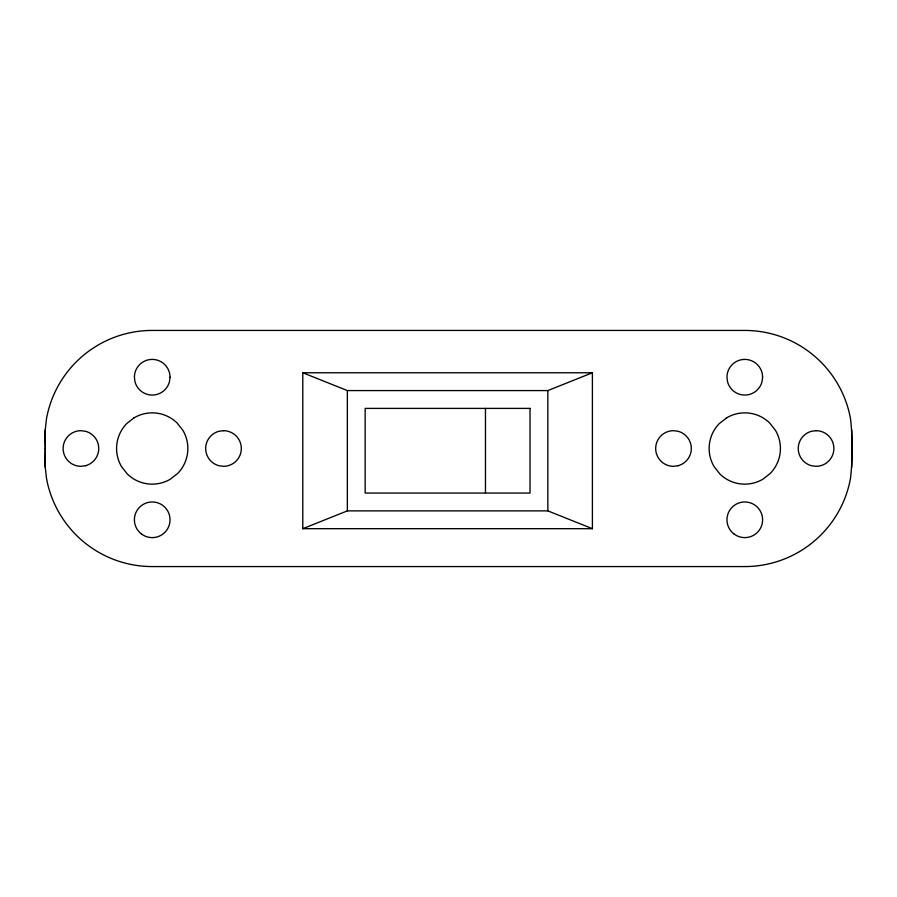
<?xml version="1.0" encoding="UTF-8"?>
<svg xmlns="http://www.w3.org/2000/svg" width="897" height="897" viewBox="0 0 897 897"><rect width="100%" height="100%" fill="white"/><g stroke="black" fill="none" stroke-linecap="round" stroke-linejoin="round"><path stroke-width="1.35" d="M302.794 372.76L347.352 390.576L547.843 390.576L592.401 372.76L592.401 528.692L302.794 528.692L302.794 372.76L592.401 372.76M302.794 528.692L347.352 510.875L547.843 510.875L592.401 528.692M851.713 429.585L851.713 467.415M547.843 390.576L547.843 510.875M485.468 408.404L485.468 493.058M347.352 390.576L347.352 510.875M45.287 429.585L45.287 467.415M45.287 448.5L44.85 463.435L46.487 478.28A107.449 107.449 0 0 0 152.221 566.568L744.779 566.568A107.449 107.449 0 0 0 850.513 478.28C852.711 458.546 852.711 438.454 850.513 418.72A107.449 107.449 0 0 0 744.779 330.432L152.221 330.432A107.449 107.449 0 0 0 46.487 418.72L44.85 433.565L45.287 448.5M170.038 377.211L169.432 381.83A17.817 17.817 0 0 1 134.999 381.83L134.393 377.211A17.817 17.817 0 0 1 152.221 359.394A17.817 17.817 0 0 1 170.038 377.211M762.607 377.211L762.002 381.83A17.817 17.817 0 0 1 727.568 381.83L726.962 377.211A17.817 17.817 0 0 1 744.779 359.394A17.817 17.817 0 0 1 762.607 377.211M133.956 417.89L126.656 423.653A35.645 35.645 0 0 0 121.611 466.754L127.374 474.065A35.645 35.645 0 0 0 170.475 479.11L177.774 473.347A35.645 35.645 0 0 0 182.831 430.246L177.057 422.935A35.645 35.645 0 0 0 133.956 417.89M726.525 417.89L719.226 423.653A35.645 35.645 0 0 0 714.169 466.754L719.943 474.065A35.645 35.645 0 0 0 763.044 479.11L770.344 473.347A35.645 35.645 0 0 0 775.389 430.246L769.626 422.935A35.645 35.645 0 0 0 726.525 417.89M223.499 430.683L218.89 431.289A17.817 17.817 0 0 0 218.89 465.711L223.499 466.317A17.817 17.817 0 0 0 241.327 448.5A17.817 17.817 0 0 0 223.499 430.683M85.54 465.711L80.932 466.317A17.817 17.817 0 0 1 63.115 448.5A17.817 17.817 0 0 1 80.932 430.683L85.54 431.289A17.817 17.817 0 0 1 85.54 465.711M816.068 430.683L811.46 431.289A17.817 17.817 0 0 0 811.46 465.711L816.068 466.317A17.817 17.817 0 0 0 833.885 448.5A17.817 17.817 0 0 0 816.068 430.683M678.11 465.711L673.501 466.317A17.817 17.817 0 0 1 655.673 448.5A17.817 17.817 0 0 1 673.501 430.683L678.11 431.289A17.817 17.817 0 0 1 678.11 465.711M530.026 408.404L365.169 408.404L365.169 493.058L530.026 493.058L530.026 408.404M141.468 534.007A17.817 17.817 0 0 0 169.903 521.987A17.817 17.817 0 0 0 145.28 503.374A17.817 17.817 0 0 0 141.468 534.007M734.038 534.007A17.817 17.817 0 0 0 762.472 521.987A17.817 17.817 0 0 0 737.839 503.374A17.817 17.817 0 0 0 734.038 534.007"/></g></svg>
